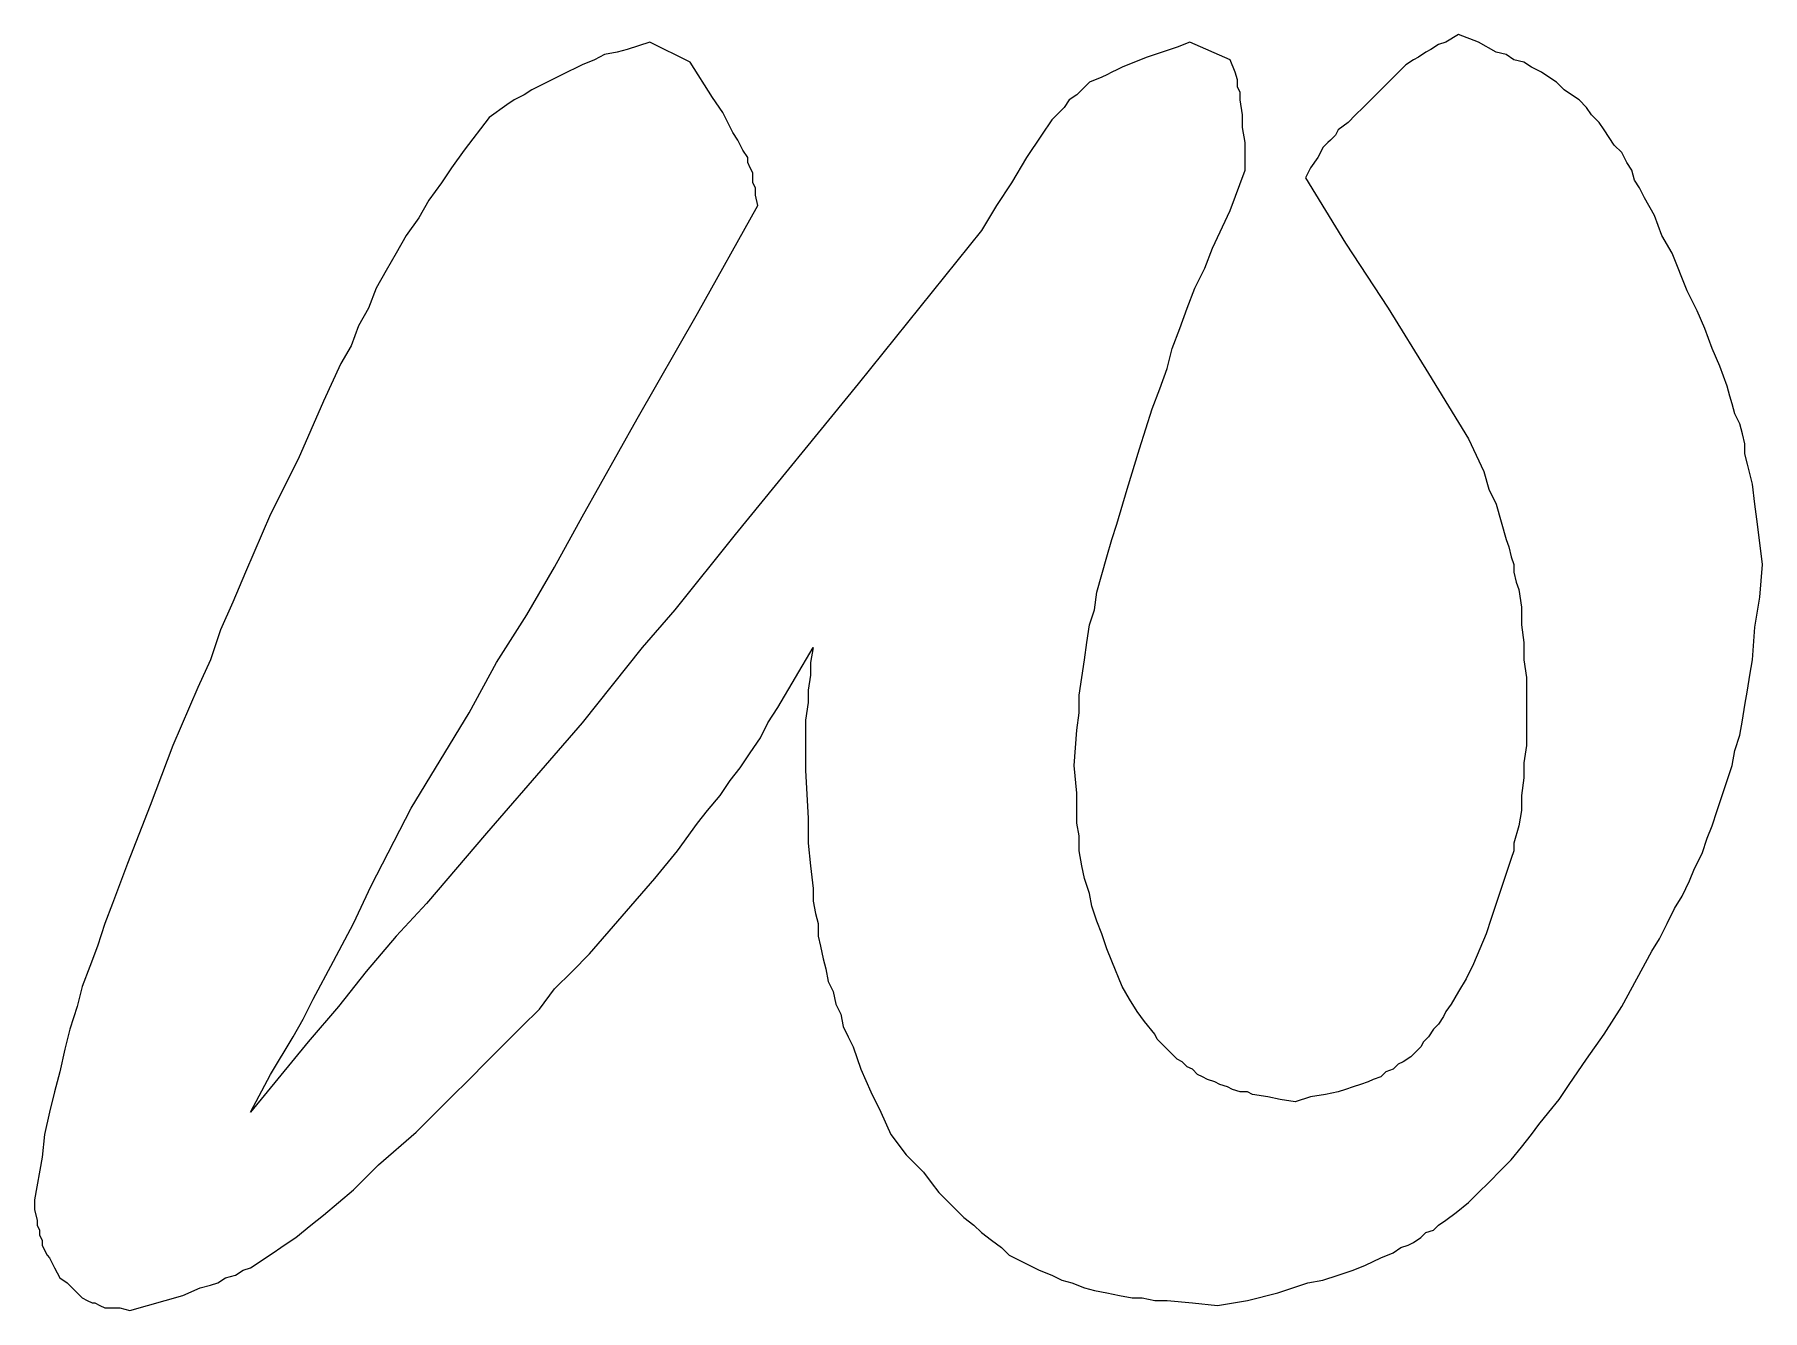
# Model space of a CAD drawing. Extents: x 5 to 194, y 2 to 286.
# Drawn here: x 95.59 to 110.15, y 42.66 to 53.41 of the extents above; entities that cross this region are included whole.
import ezdxf

# ---------------------------------------------------------------- set-up
doc = ezdxf.new("R2010")
doc.units = 0
doc.layers.add('Layer_1', color=7, linetype='CONTINUOUS')

msp = doc.modelspace()

# ---------------------------------------------------------------- linework, layer by layer
at = {"layer": 'Layer_1', "color": 7}
for p, q in [((100.77555, 53.344916), (100.58505, 53.281416)), ((101.114217, 53.175583), (100.77555, 53.344916)), ((105.22055, 53.302583), (105.09355, 53.26025)), ((105.326383, 53.344916), (105.22055, 53.302583)), ((105.66505, 53.19675), (105.326383, 53.344916)), ((107.421883, 53.32375), (107.358383, 53.281416)), ((107.485383, 53.344916), (107.421883, 53.32375)), ((107.591217, 53.408416), (107.485383, 53.344916)), ((107.76055, 53.344916), (107.591217, 53.408416)), ((107.908717, 53.26025), (107.76055, 53.344916)), ((100.20405, 53.154416), (100.034717, 53.06975)), ((100.309883, 53.19675), (100.20405, 53.154416)), ((100.39455, 53.239083), (100.309883, 53.19675)), ((100.500383, 53.26025), (100.39455, 53.239083)), ((100.58505, 53.281416), (100.500383, 53.26025)), ((101.304717, 52.87925), (101.114217, 53.175583)), ((104.860717, 53.175583), (104.754883, 53.13325)), ((104.96655, 53.217916), (104.860717, 53.175583)), ((105.09355, 53.26025), (104.96655, 53.217916)), ((105.707383, 53.090916), (105.66505, 53.19675)), ((107.146717, 53.154416), (107.104383, 53.112083)), ((107.210217, 53.19675), (107.146717, 53.154416)), ((107.25255, 53.217916), (107.210217, 53.19675)), ((107.31605, 53.26025), (107.25255, 53.217916)), ((107.358383, 53.281416), (107.31605, 53.26025)), ((107.993383, 53.239083), (107.908717, 53.26025)), ((108.056883, 53.19675), (107.993383, 53.239083)), ((108.14155, 53.175583), (108.056883, 53.19675)), ((108.20505, 53.13325), (108.14155, 53.175583)), ((100.034717, 53.06975), (99.865383, 52.985083)), ((104.58555, 53.048583), (104.479717, 53.00625)), ((104.627883, 53.06975), (104.58555, 53.048583)), ((104.670217, 53.090916), (104.627883, 53.06975)), ((104.71255, 53.112083), (104.670217, 53.090916)), ((104.754883, 53.13325), (104.71255, 53.112083)), ((105.72855, 53.027416), (105.707383, 53.090916)), ((105.72855, 52.963916), (105.72855, 53.027416)), ((107.019717, 53.027416), (106.977383, 52.985083)), ((107.06205, 53.06975), (107.019717, 53.027416)), ((107.104383, 53.112083), (107.06205, 53.06975)), ((108.289717, 53.090916), (108.20505, 53.13325)), ((108.353217, 53.048583), (108.289717, 53.090916)), ((108.416717, 53.00625), (108.353217, 53.048583)), ((99.717217, 52.900416), (99.63255, 52.858083)), ((99.780717, 52.94275), (99.717217, 52.900416)), ((99.865383, 52.985083), (99.780717, 52.94275)), ((101.389383, 52.75225), (101.304717, 52.87925)), ((104.373883, 52.900416), (104.310383, 52.858083)), ((104.479717, 53.00625), (104.373883, 52.900416)), ((105.749717, 52.921583), (105.72855, 52.963916)), ((105.749717, 52.858083), (105.749717, 52.921583)), ((106.87155, 52.87925), (106.786883, 52.794583)), ((106.977383, 52.985083), (106.87155, 52.87925)), ((108.480217, 52.94275), (108.416717, 53.00625)), ((108.543717, 52.900416), (108.480217, 52.94275)), ((108.607217, 52.858083), (108.543717, 52.900416)), ((99.56905, 52.81575), (99.420883, 52.709916)), ((99.63255, 52.858083), (99.56905, 52.81575)), ((101.47405, 52.582916), (101.389383, 52.75225)), ((104.225717, 52.75225), (104.162217, 52.68875)), ((104.26805, 52.794583), (104.225717, 52.75225)), ((104.310383, 52.858083), (104.26805, 52.794583)), ((105.770883, 52.731083), (105.749717, 52.858083)), ((105.770883, 52.62525), (105.770883, 52.731083)), ((106.723383, 52.731083), (106.659883, 52.667583)), ((106.786883, 52.794583), (106.723383, 52.731083)), ((108.670717, 52.794583), (108.607217, 52.858083)), ((108.71305, 52.731083), (108.670717, 52.794583)), ((108.77655, 52.667583), (108.71305, 52.731083)), ((99.420883, 52.709916), (99.209217, 52.43475)), ((101.516383, 52.519416), (101.47405, 52.582916)), ((104.162217, 52.68875), (104.07755, 52.56175)), ((105.79205, 52.49825), (105.770883, 52.62525)), ((106.575217, 52.604083), (106.55405, 52.56175)), ((106.659883, 52.667583), (106.575217, 52.604083)), ((108.818883, 52.604083), (108.77655, 52.667583)), ((108.861217, 52.540583), (108.818883, 52.604083)), ((99.209217, 52.43475), (99.103383, 52.286583)), ((101.558717, 52.43475), (101.516383, 52.519416)), ((101.60105, 52.37125), (101.558717, 52.43475)), ((104.07755, 52.56175), (103.95055, 52.37125)), ((105.79205, 52.37125), (105.79205, 52.49825)), ((106.448217, 52.455916), (106.42705, 52.413583)), ((106.49055, 52.49825), (106.448217, 52.455916)), ((106.511717, 52.519416), (106.49055, 52.49825)), ((106.55405, 52.56175), (106.511717, 52.519416)), ((108.90355, 52.477083), (108.861217, 52.540583)), ((108.96705, 52.413583), (108.90355, 52.477083)), ((99.103383, 52.286583), (99.018717, 52.159583)), ((101.60105, 52.328916), (101.60105, 52.37125)), ((101.622217, 52.286583), (101.60105, 52.328916)), ((101.643383, 52.24425), (101.622217, 52.286583)), ((103.95055, 52.37125), (103.82355, 52.159583)), ((105.79205, 52.265416), (105.79205, 52.37125)), ((106.342383, 52.286583), (106.30005, 52.201916)), ((106.405883, 52.37125), (106.342383, 52.286583)), ((106.42705, 52.413583), (106.405883, 52.37125)), ((109.009383, 52.328916), (108.96705, 52.413583)), ((109.051717, 52.265416), (109.009383, 52.328916)), ((99.018717, 52.159583), (98.912883, 52.011416)), ((101.643383, 52.201916), (101.643383, 52.24425)), ((101.643383, 52.159583), (101.643383, 52.201916)), ((101.66455, 52.11725), (101.643383, 52.159583)), ((103.82355, 52.159583), (103.69655, 51.969083)), ((105.66505, 51.92675), (105.79205, 52.265416)), ((106.30005, 52.201916), (106.638717, 51.651583)), ((109.072883, 52.18075), (109.051717, 52.265416)), ((109.115217, 52.11725), (109.072883, 52.18075)), ((98.912883, 52.011416), (98.828217, 51.86325)), ((101.66455, 52.05375), (101.66455, 52.11725)), ((101.685717, 51.969083), (101.66455, 52.05375)), ((109.15755, 52.032583), (109.115217, 52.11725)), ((109.242217, 51.884416), (109.15755, 52.032583)), ((98.828217, 51.86325), (98.722383, 51.715083)), ((101.177717, 51.058916), (101.685717, 51.969083)), ((103.69655, 51.969083), (103.56955, 51.757416)), ((105.516883, 51.60925), (105.66505, 51.92675)), ((109.305717, 51.715083), (109.242217, 51.884416)), ((98.722383, 51.715083), (98.637717, 51.566916)), ((103.56955, 51.757416), (102.532383, 50.46625)), ((109.390383, 51.566916), (109.305717, 51.715083)), ((98.637717, 51.566916), (98.55305, 51.41875)), ((105.453383, 51.439916), (105.516883, 51.60925)), ((106.638717, 51.651583), (106.99855, 51.10125)), ((109.517383, 51.249416), (109.390383, 51.566916)), ((98.55305, 51.41875), (98.468383, 51.270583)), ((105.368717, 51.270583), (105.453383, 51.439916)), ((98.468383, 51.270583), (98.404883, 51.10125)), ((105.305217, 51.10125), (105.368717, 51.270583)), ((109.60205, 51.080083), (109.517383, 51.249416)), ((98.404883, 51.10125), (98.320217, 50.953083)), ((100.669717, 50.169916), (101.177717, 51.058916)), ((105.241717, 50.931916), (105.305217, 51.10125)), ((106.99855, 51.10125), (107.337217, 50.550916)), ((109.66555, 50.931916), (109.60205, 51.080083)), ((98.320217, 50.953083), (98.256717, 50.78375)), ((105.178217, 50.762583), (105.241717, 50.931916)), ((109.72905, 50.762583), (109.66555, 50.931916)), ((98.256717, 50.78375), (98.17205, 50.635583)), ((105.135883, 50.59325), (105.178217, 50.762583)), ((109.79255, 50.614416), (109.72905, 50.762583)), ((98.17205, 50.635583), (98.023883, 50.318083)), ((105.072383, 50.423916), (105.135883, 50.59325)), ((107.337217, 50.550916), (107.675883, 50.000583)), ((109.85605, 50.445083), (109.79255, 50.614416)), ((102.532383, 50.46625), (101.495217, 49.19625)), ((105.008883, 50.254583), (105.072383, 50.423916)), ((109.877217, 50.360416), (109.85605, 50.445083)), ((98.023883, 50.318083), (97.812217, 49.83125)), ((104.90305, 49.915916), (105.008883, 50.254583)), ((109.898383, 50.296916), (109.877217, 50.360416)), ((109.91955, 50.21225), (109.898383, 50.296916)), ((100.20405, 49.344416), (100.669717, 50.169916)), ((109.961883, 50.127583), (109.91955, 50.21225)), ((109.98305, 50.042916), (109.961883, 50.127583)), ((107.675883, 50.000583), (107.802883, 49.725416)), ((110.004217, 49.95825), (109.98305, 50.042916)), ((110.004217, 49.873583), (110.004217, 49.95825)), ((97.812217, 49.83125), (97.579383, 49.365583)), ((104.797217, 49.57725), (104.90305, 49.915916)), ((110.025383, 49.788916), (110.004217, 49.873583)), ((107.802883, 49.725416), (107.845217, 49.57725)), ((110.067717, 49.619583), (110.025383, 49.788916)), ((104.71255, 49.280916), (104.797217, 49.57725)), ((107.845217, 49.57725), (107.908717, 49.45025)), ((110.088883, 49.45025), (110.067717, 49.619583)), ((107.908717, 49.45025), (107.95105, 49.302083)), ((110.11005, 49.280916), (110.088883, 49.45025)), ((97.579383, 49.365583), (97.367717, 48.87875)), ((99.971217, 48.921083), (100.20405, 49.344416)), ((104.670217, 49.153916), (104.71255, 49.280916)), ((107.95105, 49.302083), (107.993383, 49.153916)), ((110.152383, 48.94225), (110.11005, 49.280916)), ((101.495217, 49.19625), (100.987217, 48.56125)), ((104.627883, 49.00575), (104.670217, 49.153916)), ((107.993383, 49.153916), (108.01455, 49.090416)), ((108.01455, 49.090416), (108.035717, 49.00575)), ((104.58555, 48.857583), (104.627883, 49.00575)), ((108.035717, 49.00575), (108.056883, 48.94225)), ((108.056883, 48.94225), (108.056883, 48.87875)), ((110.131217, 48.667083), (110.152383, 48.94225)), ((97.367717, 48.87875), (97.261883, 48.62475)), ((99.738383, 48.518916), (99.971217, 48.921083)), ((104.543217, 48.709416), (104.58555, 48.857583)), ((108.056883, 48.87875), (108.07805, 48.794083)), ((108.07805, 48.794083), (108.099217, 48.730583)), ((104.52205, 48.56125), (104.543217, 48.709416)), ((108.099217, 48.730583), (108.120383, 48.582416)), ((110.088883, 48.413083), (110.131217, 48.667083)), ((97.261883, 48.62475), (97.15605, 48.391916)), ((99.484383, 48.11675), (99.738383, 48.518916)), ((100.987217, 48.56125), (100.71205, 48.24375)), ((104.479717, 48.43425), (104.52205, 48.56125)), ((108.120383, 48.582416), (108.120383, 48.43425)), ((97.15605, 48.391916), (97.071383, 48.137916)), ((104.45855, 48.286083), (104.479717, 48.43425)), ((108.120383, 48.43425), (108.14155, 48.286083)), ((110.067717, 48.137916), (110.088883, 48.413083)), ((100.71205, 48.24375), (100.45805, 47.92625)), ((102.003217, 47.98975), (102.151383, 48.24375)), ((102.151383, 48.24375), (102.130217, 48.11675)), ((104.437383, 48.137916), (104.45855, 48.286083)), ((108.14155, 48.286083), (108.14155, 48.137916)), ((97.071383, 48.137916), (96.96555, 47.905083)), ((99.25155, 47.693416), (99.484383, 48.11675)), ((102.130217, 48.11675), (102.130217, 48.010916)), ((104.416217, 47.98975), (104.437383, 48.137916)), ((108.14155, 48.137916), (108.162717, 47.98975)), ((110.04655, 48.010916), (110.067717, 48.137916)), ((100.45805, 47.92625), (100.20405, 47.60875)), ((101.85505, 47.73575), (102.003217, 47.98975)), ((102.130217, 48.010916), (102.10905, 47.883916)), ((104.39505, 47.841583), (104.416217, 47.98975)), ((108.162717, 47.98975), (108.162717, 47.67225)), ((110.025383, 47.883916), (110.04655, 48.010916)), ((96.96555, 47.905083), (96.753883, 47.41825)), ((102.10905, 47.778083), (102.087883, 47.629916)), ((102.10905, 47.883916), (102.10905, 47.778083)), ((104.39505, 47.693416), (104.39505, 47.841583)), ((110.004217, 47.756916), (110.025383, 47.883916)), ((98.764717, 46.889083), (99.25155, 47.693416)), ((101.770383, 47.60875), (101.85505, 47.73575)), ((102.087883, 47.629916), (102.087883, 47.48175)), ((104.373883, 47.54525), (104.39505, 47.693416)), ((108.162717, 47.67225), (108.162717, 47.41825)), ((109.961883, 47.502916), (109.98305, 47.629916)), ((109.98305, 47.629916), (110.004217, 47.756916)), ((100.20405, 47.60875), (99.928883, 47.29125)), ((101.622217, 47.35475), (101.706883, 47.48175)), ((101.706883, 47.48175), (101.770383, 47.60875)), ((102.087883, 47.48175), (102.087883, 47.35475)), ((104.352717, 47.248916), (104.373883, 47.54525)), ((109.91955, 47.375916), (109.961883, 47.502916)), ((96.753883, 47.41825), (96.563383, 46.91025)), ((101.53755, 47.22775), (101.622217, 47.35475)), ((102.087883, 47.35475), (102.087883, 47.206583)), ((108.162717, 47.41825), (108.14155, 47.270083)), ((109.898383, 47.248916), (109.91955, 47.375916)), ((99.928883, 47.29125), (99.399717, 46.677416)), ((101.452883, 47.121916), (101.53755, 47.22775)), ((102.087883, 47.206583), (102.10905, 46.804416)), ((104.373883, 47.016083), (104.352717, 47.248916)), ((108.14155, 47.270083), (108.14155, 47.143083)), ((109.85605, 47.121916), (109.898383, 47.248916)), ((101.368217, 46.994916), (101.452883, 47.121916)), ((108.14155, 47.143083), (108.120383, 46.994916)), ((109.813717, 46.994916), (109.85605, 47.121916)), ((96.563383, 46.91025), (96.372883, 46.423416)), ((101.262383, 46.867916), (101.368217, 46.994916)), ((104.373883, 46.889083), (104.373883, 47.016083)), ((108.120383, 46.994916), (108.120383, 46.867916)), ((109.771383, 46.867916), (109.813717, 46.994916)), ((98.42605, 46.232916), (98.764717, 46.889083)), ((101.008383, 46.52925), (101.177717, 46.762083)), ((101.177717, 46.762083), (101.262383, 46.867916)), ((102.10905, 46.804416), (102.10905, 46.59275)), ((104.373883, 46.762083), (104.373883, 46.889083)), ((104.39505, 46.65625), (104.373883, 46.762083)), ((108.120383, 46.867916), (108.099217, 46.740916)), ((109.72905, 46.740916), (109.771383, 46.867916)), ((99.399717, 46.677416), (98.891717, 46.08475)), ((104.39505, 46.52925), (104.39505, 46.65625)), ((108.099217, 46.740916), (108.056883, 46.59275)), ((109.644383, 46.508083), (109.686717, 46.635083)), ((109.686717, 46.635083), (109.72905, 46.740916)), ((100.817883, 46.296416), (101.008383, 46.52925)), ((102.10905, 46.59275), (102.130217, 46.40225)), ((104.416217, 46.40225), (104.39505, 46.52925)), ((108.035717, 46.46575), (107.993383, 46.33875)), ((108.056883, 46.52925), (108.035717, 46.46575)), ((108.056883, 46.59275), (108.056883, 46.52925)), ((109.580883, 46.381083), (109.644383, 46.508083)), ((96.372883, 46.423416), (96.245883, 46.08475)), ((102.130217, 46.40225), (102.151383, 46.21175)), ((104.437383, 46.296416), (104.416217, 46.40225)), ((107.993383, 46.33875), (107.95105, 46.21175)), ((109.53855, 46.27525), (109.580883, 46.381083)), ((98.277883, 45.915416), (98.42605, 46.232916)), ((100.542717, 45.978916), (100.817883, 46.296416)), ((102.151383, 46.21175), (102.151383, 46.105916)), ((104.479717, 46.169416), (104.437383, 46.296416)), ((104.500883, 46.063583), (104.479717, 46.169416)), ((107.95105, 46.21175), (107.908717, 46.08475)), ((109.47505, 46.14825), (109.53855, 46.27525)), ((96.245883, 46.08475), (96.182383, 45.915416)), ((98.891717, 46.08475), (98.637717, 45.809583)), ((102.151383, 46.105916), (102.17255, 46.000083)), ((104.543217, 45.936583), (104.500883, 46.063583)), ((107.908717, 46.08475), (107.866383, 45.95775)), ((109.34805, 45.915416), (109.41155, 46.042416)), ((109.41155, 46.042416), (109.47505, 46.14825)), ((96.182383, 45.915416), (96.118883, 45.724916)), ((98.10855, 45.597916), (98.277883, 45.915416)), ((100.26755, 45.661416), (100.542717, 45.978916)), ((102.17255, 46.000083), (102.193717, 45.915416)), ((102.193717, 45.915416), (102.193717, 45.809583)), ((104.58555, 45.83075), (104.543217, 45.936583)), ((107.866383, 45.95775), (107.82405, 45.83075)), ((109.28455, 45.788416), (109.34805, 45.915416)), ((98.637717, 45.809583), (98.383717, 45.51325)), ((102.193717, 45.809583), (102.214883, 45.724916)), ((104.627883, 45.70375), (104.58555, 45.83075)), ((107.82405, 45.83075), (107.718217, 45.57675)), ((109.22105, 45.682583), (109.28455, 45.788416)), ((96.118883, 45.724916), (96.055383, 45.555583)), ((97.939217, 45.280416), (98.10855, 45.597916)), ((100.119383, 45.51325), (100.26755, 45.661416)), ((102.214883, 45.724916), (102.23605, 45.619083)), ((102.23605, 45.619083), (102.257217, 45.534416)), ((104.670217, 45.597916), (104.627883, 45.70375)), ((104.754883, 45.38625), (104.670217, 45.597916)), ((109.09405, 45.44975), (109.22105, 45.682583)), ((96.055383, 45.555583), (95.991883, 45.38625)), ((98.383717, 45.51325), (98.150883, 45.216916)), ((99.971217, 45.365083), (100.119383, 45.51325)), ((102.257217, 45.534416), (102.278383, 45.428583)), ((107.654717, 45.44975), (107.591217, 45.343916)), ((107.718217, 45.57675), (107.654717, 45.44975)), ((108.96705, 45.216916), (109.09405, 45.44975)), ((95.991883, 45.38625), (95.94955, 45.216916)), ((99.844217, 45.19575), (99.971217, 45.365083)), ((102.278383, 45.428583), (102.320717, 45.343916)), ((102.320717, 45.343916), (102.341883, 45.238083)), ((104.818383, 45.280416), (104.754883, 45.38625)), ((107.591217, 45.343916), (107.527717, 45.238083)), ((95.94955, 45.216916), (95.88605, 45.026416)), ((97.85455, 45.111083), (97.939217, 45.280416)), ((98.150883, 45.216916), (97.896883, 44.920583)), ((99.69605, 45.047583), (99.844217, 45.19575)), ((102.341883, 45.238083), (102.384217, 45.153416)), ((102.384217, 45.153416), (102.405383, 45.047583)), ((104.881883, 45.174583), (104.818383, 45.280416)), ((104.945383, 45.089916), (104.881883, 45.174583)), ((107.485383, 45.174583), (107.464217, 45.13225)), ((107.527717, 45.238083), (107.485383, 45.174583)), ((108.818883, 44.984083), (108.96705, 45.216916)), ((95.88605, 45.026416), (95.843717, 44.857083)), ((97.769883, 44.962916), (97.85455, 45.111083)), ((99.547883, 44.899416), (99.69605, 45.047583)), ((102.405383, 45.047583), (102.447717, 44.962916)), ((105.03005, 44.984083), (104.945383, 45.089916)), ((107.37955, 45.026416), (107.337217, 44.962916)), ((107.421883, 45.06875), (107.37955, 45.026416)), ((107.464217, 45.13225), (107.421883, 45.06875)), ((95.843717, 44.857083), (95.801383, 44.666583)), ((97.896883, 44.920583), (97.41005, 44.327916)), ((97.579383, 44.645416), (97.769883, 44.962916)), ((99.399717, 44.75125), (99.547883, 44.899416)), ((102.447717, 44.962916), (102.49005, 44.87825)), ((102.49005, 44.87825), (102.55355, 44.68775)), ((105.051217, 44.94175), (105.03005, 44.984083)), ((105.09355, 44.899416), (105.051217, 44.94175)), ((105.135883, 44.857083), (105.09355, 44.899416)), ((105.178217, 44.81475), (105.135883, 44.857083)), ((107.273717, 44.87825), (107.231383, 44.835916)), ((107.294883, 44.920583), (107.273717, 44.87825)), ((107.337217, 44.962916), (107.294883, 44.920583)), ((108.670717, 44.772416), (108.818883, 44.984083)), ((99.25155, 44.603083), (99.399717, 44.75125)), ((105.22055, 44.772416), (105.178217, 44.81475)), ((105.262883, 44.75125), (105.22055, 44.772416)), ((105.305217, 44.708916), (105.262883, 44.75125)), ((105.34755, 44.68775), (105.305217, 44.708916)), ((107.083217, 44.730083), (107.040883, 44.68775)), ((107.12555, 44.75125), (107.083217, 44.730083)), ((107.18905, 44.793583), (107.12555, 44.75125)), ((107.231383, 44.835916), (107.18905, 44.793583)), ((108.52255, 44.56075), (108.670717, 44.772416)), ((95.801383, 44.666583), (95.75905, 44.49725)), ((97.41005, 44.327916), (97.579383, 44.645416)), ((99.103383, 44.454916), (99.25155, 44.603083)), ((102.55355, 44.68775), (102.638217, 44.49725)), ((105.389883, 44.645416), (105.34755, 44.68775)), ((105.432217, 44.62425), (105.389883, 44.645416)), ((105.47455, 44.603083), (105.432217, 44.62425)), ((105.53805, 44.581916), (105.47455, 44.603083)), ((105.580383, 44.56075), (105.53805, 44.581916)), ((106.829217, 44.581916), (106.765717, 44.56075)), ((106.87155, 44.603083), (106.829217, 44.581916)), ((106.93505, 44.62425), (106.87155, 44.603083)), ((106.977383, 44.666583), (106.93505, 44.62425)), ((107.040883, 44.68775), (106.977383, 44.666583)), ((95.75905, 44.49725), (95.716717, 44.327916)), ((98.80705, 44.158583), (99.103383, 44.454916)), ((102.638217, 44.49725), (102.722883, 44.327916)), ((105.643883, 44.539583), (105.580383, 44.56075)), ((105.686217, 44.518416), (105.643883, 44.539583)), ((105.749717, 44.49725), (105.686217, 44.518416)), ((105.813217, 44.49725), (105.749717, 44.49725)), ((105.85555, 44.476083), (105.813217, 44.49725)), ((105.98255, 44.454916), (105.85555, 44.476083)), ((106.088383, 44.43375), (105.98255, 44.454916)), ((106.215383, 44.412583), (106.088383, 44.43375)), ((106.342383, 44.454916), (106.215383, 44.412583)), ((106.469383, 44.476083), (106.342383, 44.454916)), ((106.575217, 44.49725), (106.469383, 44.476083)), ((106.638717, 44.518416), (106.575217, 44.49725)), ((106.702217, 44.539583), (106.638717, 44.518416)), ((106.765717, 44.56075), (106.702217, 44.539583)), ((108.353217, 44.327916), (108.437883, 44.43375)), ((108.437883, 44.43375), (108.52255, 44.56075)), ((95.716717, 44.327916), (95.674383, 44.137416)), ((102.722883, 44.327916), (102.80755, 44.137416)), ((108.26855, 44.222083), (108.353217, 44.327916)), ((95.674383, 44.137416), (95.653217, 43.946916)), ((98.48955, 43.883416), (98.80705, 44.158583)), ((102.80755, 44.137416), (102.93455, 43.968083)), ((108.120383, 44.031583), (108.20505, 44.137416)), ((108.20505, 44.137416), (108.26855, 44.222083)), ((108.035717, 43.92575), (108.120383, 44.031583)), ((95.653217, 43.946916), (95.589717, 43.587083)), ((98.277883, 43.67175), (98.48955, 43.883416)), ((102.93455, 43.968083), (103.082717, 43.819916)), ((107.845217, 43.73525), (107.95105, 43.841083)), ((107.95105, 43.841083), (108.035717, 43.92575)), ((103.082717, 43.819916), (103.146217, 43.73525)), ((103.146217, 43.73525), (103.209717, 43.650583)), ((107.76055, 43.650583), (107.845217, 43.73525)), ((95.589717, 43.587083), (95.589717, 43.502416)), ((98.023883, 43.460083), (98.150883, 43.565916)), ((98.150883, 43.565916), (98.277883, 43.67175)), ((103.209717, 43.650583), (103.273217, 43.587083)), ((103.273217, 43.587083), (103.357883, 43.502416)), ((107.57005, 43.48125), (107.675883, 43.565916)), ((107.675883, 43.565916), (107.76055, 43.650583)), ((95.589717, 43.502416), (95.610883, 43.41775)), ((95.610883, 43.41775), (95.610883, 43.375416)), ((97.91805, 43.375416), (98.023883, 43.460083)), ((103.357883, 43.502416), (103.421383, 43.438916)), ((103.421383, 43.438916), (103.50605, 43.375416)), ((107.421883, 43.375416), (107.485383, 43.41775)), ((107.485383, 43.41775), (107.57005, 43.48125)), ((95.610883, 43.375416), (95.63205, 43.333083)), ((95.63205, 43.333083), (95.63205, 43.29075)), ((95.63205, 43.29075), (95.653217, 43.248416)), ((97.72755, 43.22725), (97.79105, 43.269583)), ((97.79105, 43.269583), (97.91805, 43.375416)), ((103.50605, 43.375416), (103.56955, 43.311916)), ((103.56955, 43.311916), (103.654217, 43.248416)), ((107.210217, 43.22725), (107.273717, 43.269583)), ((107.273717, 43.269583), (107.31605, 43.311916)), ((107.31605, 43.311916), (107.37955, 43.333083)), ((107.37955, 43.333083), (107.421883, 43.375416)), ((95.653217, 43.248416), (95.653217, 43.206083)), ((95.653217, 43.206083), (95.674383, 43.16375)), ((95.674383, 43.16375), (95.69555, 43.121416)), ((95.69555, 43.121416), (95.716717, 43.10025)), ((97.53705, 43.10025), (97.60055, 43.142583)), ((97.60055, 43.142583), (97.66405, 43.184916)), ((97.66405, 43.184916), (97.72755, 43.22725)), ((103.654217, 43.248416), (103.738883, 43.184916)), ((103.738883, 43.184916), (103.802383, 43.121416)), ((103.802383, 43.121416), (103.88705, 43.079083)), ((106.93505, 43.10025), (107.040883, 43.142583)), ((107.040883, 43.142583), (107.104383, 43.184916)), ((107.104383, 43.184916), (107.167883, 43.206083)), ((107.167883, 43.206083), (107.210217, 43.22725)), ((95.716717, 43.10025), (95.75905, 43.015583)), ((95.75905, 43.015583), (95.801383, 42.930916)), ((97.28305, 42.952083), (97.34655, 42.994416)), ((97.34655, 42.994416), (97.41005, 43.015583)), ((97.41005, 43.015583), (97.47355, 43.057916)), ((97.47355, 43.057916), (97.53705, 43.10025)), ((103.88705, 43.079083), (103.971717, 43.03675)), ((103.971717, 43.03675), (104.056383, 42.994416)), ((104.056383, 42.994416), (104.162217, 42.952083)), ((106.575217, 42.952083), (106.702217, 42.994416)), ((106.702217, 42.994416), (106.80805, 43.03675)), ((106.80805, 43.03675), (106.93505, 43.10025)), ((95.801383, 42.930916), (95.864883, 42.888583)), ((95.864883, 42.888583), (95.907217, 42.84625)), ((95.907217, 42.84625), (95.928383, 42.825083)), ((95.928383, 42.825083), (95.970717, 42.78275)), ((96.83855, 42.78275), (96.986717, 42.84625)), ((96.986717, 42.84625), (97.071383, 42.867416)), ((97.071383, 42.867416), (97.134883, 42.888583)), ((97.134883, 42.888583), (97.198383, 42.930916)), ((97.198383, 42.930916), (97.28305, 42.952083)), ((104.162217, 42.952083), (104.246883, 42.90975)), ((104.246883, 42.90975), (104.33155, 42.888583)), ((104.33155, 42.888583), (104.437383, 42.84625)), ((104.437383, 42.84625), (104.52205, 42.825083)), ((104.52205, 42.825083), (104.627883, 42.803916)), ((106.067217, 42.803916), (106.194217, 42.84625)), ((106.194217, 42.84625), (106.321217, 42.888583)), ((106.321217, 42.888583), (106.448217, 42.90975)), ((106.448217, 42.90975), (106.575217, 42.952083)), ((95.970717, 42.78275), (95.991883, 42.761583)), ((95.991883, 42.761583), (96.034217, 42.740416)), ((96.034217, 42.740416), (96.07655, 42.71925)), ((96.07655, 42.71925), (96.097717, 42.71925)), ((96.097717, 42.71925), (96.14005, 42.698083)), ((96.14005, 42.698083), (96.182383, 42.676916)), ((96.182383, 42.676916), (96.224717, 42.676916)), ((96.224717, 42.676916), (96.26705, 42.676916)), ((96.26705, 42.676916), (96.309383, 42.676916)), ((96.309383, 42.676916), (96.39405, 42.65575)), ((96.39405, 42.65575), (96.542217, 42.698083)), ((96.542217, 42.698083), (96.690383, 42.740416)), ((96.690383, 42.740416), (96.83855, 42.78275)), ((104.627883, 42.803916), (104.733717, 42.78275)), ((104.733717, 42.78275), (104.83955, 42.761583)), ((104.83955, 42.761583), (104.924217, 42.761583)), ((104.924217, 42.761583), (105.03005, 42.740416)), ((105.03005, 42.740416), (105.135883, 42.740416)), ((105.135883, 42.740416), (105.34755, 42.71925)), ((105.34755, 42.71925), (105.559217, 42.698083)), ((105.559217, 42.698083), (105.813217, 42.740416)), ((105.813217, 42.740416), (106.067217, 42.803916))]:
    msp.add_line(p, q, dxfattribs=at)

doc.saveas('drawing.dxf')
